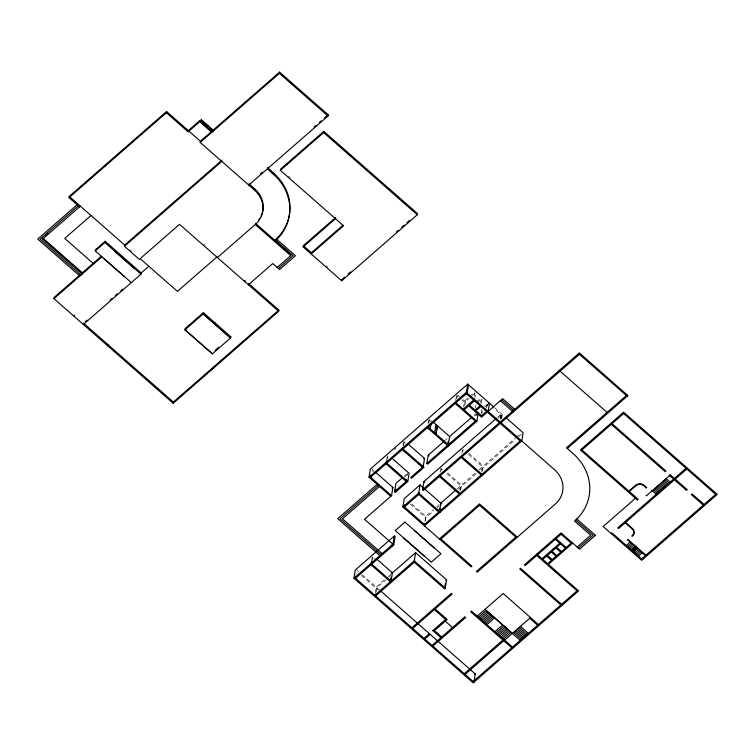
<?xml version="1.0" encoding="UTF-8"?>
<svg xmlns="http://www.w3.org/2000/svg" width="755" height="755" viewBox="0 0 755 755"><rect width="100%" height="100%" fill="white"/><g stroke="black" fill="none" stroke-linecap="round" stroke-linejoin="round"><path stroke-width="0.57" stroke-dasharray="3.77 2.83" d="M386.73 459.682L387.23 456.605M387.494 459.012L388.004 455.926M371.639 560.672L372.309 556.567L374.952 558.879M372.413 560.002L372.913 556.926M375.188 593.175L376.198 587.012L384.786 579.529M376.33 591.826L377 587.72L385.786 580.067M402.943 445.535L403.453 442.449M403.548 445.884L404.227 441.779M407.2 475.31L407.54 473.253M428.057 423.63L428.727 419.525M428.821 422.96L429.501 418.846L431.511 420.62M424.923 521.412L425.763 516.288L433.332 509.682M425.291 520.742L425.792 517.666L433.71 510.758M440.061 472.375L440.561 469.289M441.005 470.667L441.335 468.619M455.69 400.395L456.369 396.29M456.633 398.697L457.143 395.62M463.551 407.115L464.561 400.952L468.902 397.158M464.693 405.765L465.363 401.66L469.223 398.291M461.89 453.33L462.56 449.225L464.297 450.744M462.834 451.622L463.164 449.574M474.31 395.96L474.82 392.883M474.782 398.725L475.622 393.591M459.87 490.929L460.71 485.795L445.941 472.838M460.644 490.259L461.484 485.125L446.715 472.168M475.405 408.049L475.905 404.973M476.169 416.024L476.509 413.966M480.595 402.641L481.265 398.536M481.397 403.349L482.067 399.244M481.246 413.353L481.916 409.248M481.85 413.712L482.351 410.626M486.333 408.04L487.003 403.925L484.512 406.105M487.371 406.247L487.711 404.199M481.699 471.884L482.539 466.75L467.77 453.793M482.473 471.214L483.313 466.08L515.467 438.032M500.093 418.591L500.763 414.486L493.864 408.417M500.697 418.94L501.537 413.806L497.29 417.515M500.905 419.299L501.575 415.193L503.311 416.713M501.669 418.619L502.349 414.514M394.176 449.659L395.894 448.168M469.77 396.403L474.989 391.854M472.441 395.478L475.792 392.562M476.414 401.896L480.595 398.244M477.217 402.604L481.397 398.951M404.208 476.16L406.709 473.98M445.422 440.203L447.149 438.702M474.055 415.222L475.801 413.702M404.699 477.141L407.351 474.829M474.782 416.005L476.518 414.486M485.371 406.766L487.853 404.595M498.092 418.223L501.575 415.193M436.692 506.747L439.212 504.548M457.247 488.815L475.518 472.875M479.029 469.818L482.539 466.75M516.335 437.268L520.676 433.483M437.23 507.69L438.995 506.152M458.464 489.165L476.178 473.715M480.605 469.846L515.155 439.712M518.694 436.616L523.13 432.757M388.212 576.537L391.647 573.536M389.297 576.999L391.052 575.47M288.438 176.019L290.194 177.548M494.638 407.747L504.076 416.033M326.207 265.741L327.944 267.27M458.115 395.299L459.719 396.715M462.947 399.537L467.081 403.17M456.539 395.261L458.285 396.8M461.786 399.876L466.165 403.717M468.544 453.123L483.313 466.08M429.604 420.29L431.35 421.828M203.51 243.959L205.275 245.507M440.731 468.27L442.468 469.789M403.623 441.43L405.369 442.959M129.926 249.678L131.681 251.217M371.951 469.053L373.697 470.591M411.862 504.085L425.763 516.288M371.988 470.44L373.602 471.856M410.248 504.019L425.792 517.666M356.86 570.044L358.625 571.592M362.136 574.678L379.661 590.051M361.466 575.442L378.246 590.165"/><path stroke-width="1.13" d="M101.312 256.266L82.38 272.781L82.172 274.018L42.488 239.184L79.539 206.861L69.035 197.65L69.233 196.413L166.572 111.504L200.405 141.204L200.207 142.431L254.426 190.015A27.992 24.32 9.3 0 1 255.256 224.537L290.722 255.634L277.179 267.44M248.621 283.55L278.831 310.069L278.633 311.296L173.188 403.283L53.954 298.64L54.152 297.404L80.058 274.811M77.321 203.51L77.123 204.737L37.75 239.08L79.86 276.037M78.529 204.567L78.331 205.804L40.119 239.137L81.011 275.028M79.539 206.861L79.737 205.634M86.032 182.823L86.23 181.587M74.094 316.317L74.292 315.08M105.341 165.977L105.549 164.741M92.959 264.609L93.167 263.372L64.722 238.42L90.987 215.505M131.332 282.596L95.272 250.943L95.47 249.716L105.124 241.289L141.185 272.942L140.987 274.169L83.352 324.442L83.56 323.216L173.386 402.056L173.188 403.283M95.272 250.943L104.926 242.525L105.124 241.289M107.927 346.007L108.135 344.78M278.633 311.296L179.539 224.329L139.364 259.371L124.462 246.29L124.66 245.054L221.998 160.145M69.035 197.65L166.364 112.74L166.572 111.504M166.364 112.74L188.118 131.823L188.325 130.596L199.424 120.913L211.438 131.927L199.424 120.913M200.377 121.13L200.519 120.309L212.599 130.917L212.466 131.738M201.538 120.12L213.627 130.728L201.538 120.12L188.118 131.823M164.458 395.62L164.665 394.393M184.956 329.803L185.23 328.51L203.388 312.674L230.747 336.739L230.549 337.966L212.353 353.84L184.956 329.803L203.189 313.901L203.388 312.674M185.768 330.511L185.966 329.274M204.086 376.33L204.284 375.093M214.93 324.263L215.137 323.036M211.815 369.591L212.013 368.355M213.354 368.242L213.561 367.005M221.083 361.503L221.281 360.267M254.426 190.015L254.624 188.788L248.98 183.833L248.782 185.069L327.963 115.996L328.161 114.76L279.586 72.131L212.665 130.502M230.501 338.004L203.189 313.901L230.549 337.966L230.709 336.777M244.79 281.596L244.998 280.369M200.207 142.431L279.378 73.358L279.586 72.131M239.231 345.667L239.477 344.403M273.159 172.612A54.87 47.659 9.3 0 1 274.792 240.279L274.593 241.506A54.87 47.659 9.3 0 0 272.961 173.839L273.159 172.612L267.525 167.657M342.864 225.301L311.4 252.746L311.202 253.982L343.534 225.773L280.369 170.337L280.567 169.111L323.82 131.379L417.458 213.561L417.26 214.788L341.675 280.728L303.142 246.913L303.35 245.677L335.673 217.478M286.928 164.609L287.136 163.382M269.903 303.642L270.101 302.406M290.722 255.634L290.92 254.407L255.454 223.301M280.369 170.337L323.621 132.606L323.82 131.379M341.675 280.728L341.883 279.492M390.779 496.328L369.025 477.236L370.375 469.025L467.704 384.116L493.77 406.992M536.73 554.113L578.623 590.882L473.177 682.869L353.944 578.226L355.284 570.016L394.299 535.984L395.101 536.692L393.751 544.902L371.743 564.108L391.071 581.076L414.25 560.861L415.599 552.651L446.611 579.868L445.271 588.079L444.497 588.758L414.287 562.239L414.618 560.191M375.443 472.12L392.893 487.437L391.552 495.648L370.601 477.264L370.941 475.216M355.85 576.207L355.52 578.255L370.969 564.778L371.469 561.701M370.601 477.264L386.05 463.787L386.56 460.71M402.538 477.613L395.875 483.426L394.525 491.647L395.337 492.354L407.775 481.501L386.824 463.117L387.164 461.06M371.743 564.108L372.243 561.031M375.999 593.883L375.66 595.931L414.287 562.239M395.337 492.354L395.913 489.202M386.824 463.117L402.273 449.64L402.613 447.583M394.299 535.984L392.949 544.195L353.944 578.226M394.525 491.647L406.19 481.464L406.53 479.416M374.857 595.233L390.307 581.746L390.977 577.641M467.704 384.116L466.354 392.326L554.415 469.601A27.992 24.32 9.3 0 1 555.236 504.123L477.217 572.186L476.414 571.488L515.816 537.116L479.557 505.293L440.929 538.995L471.95 566.212L471.177 566.892L402.859 506.935L404.208 498.715L420.044 484.908L423.262 487.73M391.071 581.076L392.421 572.866L376.603 558.983M407.775 481.501L409.116 473.291L391.666 457.964M439.212 508.945L438.712 512.032L424.414 524.499L404.444 506.964L404.774 504.916M422.753 465.259L422.413 467.317L402.273 449.64M402.859 506.935L418.695 493.119L420.044 484.908M407.898 443.827L424.536 458.427L423.187 466.637L410.748 477.49L411.56 478.198L423.999 467.345L402.245 448.253M419.072 492.449L418.732 494.497L438.712 512.032M430.171 428.831L431.011 423.697M481.199 474.961L461.22 457.436L423.366 490.457L422.564 489.75L423.904 481.539L496.422 418.27M478.255 412.976L476.905 421.186L427.66 464.146L426.858 463.438L428.198 455.227L444.563 440.958M434.597 432.719L435.946 424.508M435.805 433.776L437.154 425.565M436.211 434.134L437.551 425.924M424.791 523.828L424.452 525.876L521.78 440.967L523.13 432.757L505.812 417.553M448.196 441.307L447.526 445.412L426.858 463.438M471.441 417.506L449.64 436.522L448.291 444.742L475.329 421.148L455.19 403.472L403.047 448.961M418.695 493.119L439.486 511.352L440.826 503.141L455.52 490.325M440.288 512.06L440.788 508.983M444.497 588.758L445.337 583.624M380.548 590.835L475.291 673.988L473.951 682.199L354.708 577.556M45.328 235.645L47.98 233.333M199.358 121.319L200.519 120.309M201.604 119.705L200.453 120.724L212.532 131.323L213.693 130.313M200.405 141.204L211.513 131.512M211.438 131.927L212.599 130.917M53.954 298.64L101.925 256.785M124.462 246.29L221.791 161.381M85.334 321.668L87.108 320.12M110.164 299.999L111.938 298.452M115.487 295.356L117.261 293.808M120.809 290.713L122.584 289.165M141.185 272.942L148.829 266.27M260.466 173.82L262.23 172.282M314.099 127.029L315.854 125.49M319.374 122.433L321.13 120.894M324.65 117.827L328.161 114.76M216.827 257.002L177.434 291.373L140.411 258.88M217.402 257.559L255.256 224.537M248.414 284.786L272.753 263.552L279.595 269.563L295.46 255.728L276.83 239.411M278.387 268.506L293.091 255.681L275.726 240.477M303.142 246.913L335.475 218.705M215.166 350.339L218.639 347.3M229.935 337.447L230.747 336.739M173.386 402.056L278.831 310.069M342.761 278.727L344.516 277.198M348.036 274.131L350.669 271.828M396.366 231.955L398.13 230.426M401.641 227.359L404.284 225.056M406.917 222.763L409.55 220.46M467.732 385.494L468.506 384.814L467.166 393.034L455.963 402.802L476.905 421.186M369.025 477.236L466.354 392.326M377.104 484.323L337.74 518.676L379.841 555.623M463.211 409.163L473.64 400.065L466.392 393.704M464.023 409.871L468.657 405.831L481.548 417.147L487.334 412.088L499.423 422.696L422.564 489.75M378.321 485.39L340.109 518.723L381.001 554.614M379.529 486.447L342.477 518.77L382.162 553.604M423.763 459.106L424.536 458.427M392.119 488.117L392.893 487.437M488.683 403.878L489.457 403.198L488.108 411.418L502.688 398.697L514.768 409.304M391.741 495.478L364.514 519.242L393.751 544.902M500.197 422.017L579.368 352.944L627.952 395.582L567.307 448.479M404.444 506.964L419.506 493.827M500.999 422.724L579.406 354.331M439.486 511.352L459.361 494.006L439.391 476.481M391.647 573.536L415.599 552.651M439.353 538.957L479.529 503.915L517.392 537.145M626.367 395.544L566.505 447.772L572.951 453.434A54.87 47.659 9.3 0 1 574.583 521.092L590.712 535.22L577.169 547.035M445.837 580.548L446.611 579.868M411.909 627.754L451.311 593.383L452.113 594.091L412.721 628.462M423.999 638.362L429.019 633.983M432.69 630.774L445.629 619.487L434.351 609.587M424.801 639.07L429.906 634.615M432.058 645.431L464.882 616.788L465.693 617.496L432.86 646.138M537.532 554.821L555.303 539.325L559.729 543.213L541.958 558.709M477.226 616.127L503.179 593.487L530.491 617.59L504.614 640.174M542.769 559.417L546.629 556.048L551.461 560.295L547.601 563.664M478.434 617.194L486.154 610.455M479.642 618.251L487.371 611.512M480.85 619.308L488.579 612.569M482.058 620.374L489.787 613.636M548.404 564.372L572.743 543.147M483.266 621.431L490.995 614.693M484.474 622.488L492.203 615.75M485.682 623.554L493.411 616.816M486.89 624.611L494.619 617.873M578.377 548.092L593.081 535.267L575.716 520.063M635.465 498.291L603.132 526.499L641.665 560.314L717.25 494.374L623.611 412.192L580.359 449.923L637.475 500.065M595.45 535.314L579.585 549.149L561.059 532.888L524.366 564.9L525.169 565.608L536.758 555.501L577.037 590.854L538.419 624.545L530.359 617.477M669.609 475.556L646.44 495.761L646.044 495.412M494.95 631.68L502.67 624.942M496.158 632.747L503.887 626.008M611.191 533.568L611.965 532.898L641.637 558.936L703.311 505.123L691.297 494.582L692.071 493.912L704.085 504.453L715.674 494.346L623.639 413.58L612.05 423.687L665.957 470.988L665.183 471.658L611.286 424.357L581.935 449.961L628.858 491.146L635.587 485.276A6.163 5.351 9.3 0 1 644.27 485.456L646.808 487.692L646.422 488.023L643.883 485.795A5.596 4.86 9.3 0 0 635.993 485.625L629.264 491.505L638.249 499.385M674.413 478.415L686.002 468.308M497.366 633.804L505.095 627.065M675.215 479.123L686.805 469.015M498.574 634.87L506.303 628.132M499.782 635.927L507.511 629.189M500.99 636.984L508.719 630.246M502.198 638.051L509.927 631.312M503.406 639.108L511.135 632.369M464.278 673.715L502.905 640.023M465.089 674.423L503.708 640.721M474.517 674.659L475.291 673.988M626.329 545.497L630.189 542.128M627.537 546.563L631.397 543.194M473.14 681.491L511.767 647.799L470.676 611.739L471.45 611.059L512.541 647.12L537.645 625.225L529.727 618.269M628.745 547.62L632.605 544.251M629.953 548.677L633.813 545.308M631.161 549.744L635.021 546.375M631.963 550.452L635.833 547.082M632.369 550.801L636.229 547.432M633.171 551.509L637.041 548.139M633.577 551.867L637.437 548.498M634.785 552.924L638.645 549.555M635.993 553.981L639.853 550.612M637.201 555.048L641.061 551.678M638.409 556.105L642.278 552.735M279.378 73.358L327.963 115.996M578.604 353.623L627.178 396.252M323.621 132.606L417.26 214.788M559.125 370.327L607.058 412.4M669.987 474.527L687.239 489.665L686.465 490.335L674.451 479.793L618.562 528.547L617.76 527.839L673.639 479.085L669.213 475.197M666.146 478.576L670.166 482.115M664.985 479.595L669.015 483.125M663.824 480.605L667.854 484.134M662.663 481.614L666.693 485.144M661.503 482.624L665.533 486.154M660.351 483.634L664.381 487.173M659.191 484.644L663.22 488.183M658.03 485.654L662.059 489.193M656.869 486.664L660.899 490.203M655.717 487.673L659.738 491.212M654.557 488.693L658.587 492.222M653.396 489.702L657.426 493.232M651.839 490.354L656.265 494.242M267.327 168.894L272.961 173.839M501.528 399.706L513.617 410.314M500.367 400.716L513.258 412.032M625.546 522.46L632.397 528.462A6.163 5.351 9.3 0 1 632.577 536.059L631.775 536.059L632.171 535.71A5.596 4.86 9.3 0 0 632.01 528.802L625.159 522.79M303.35 245.677L311.4 252.746M645.884 555.227L627.896 539.438L627.509 539.778L645.497 555.567M576.82 519.006L595.44 535.323M433.285 422.177L449.64 436.522M428.151 427.066L449.102 445.45M482.775 474.999L461.994 456.756L500.225 423.404L520.204 440.929L460.135 493.336L439.353 475.093M427.377 427.736L448.328 446.12M428.198 455.227L429.01 455.935M423.904 481.539L424.716 482.237M562.399 605.038L520.506 568.27L519.733 568.94L561.626 605.708M424.876 489.146L441.628 503.849M386.05 463.787L406.19 481.464M69.233 196.413L124.66 245.054M104.926 242.525L140.987 274.169M114.552 251.113L134.116 268.289M414.542 530.699L434.106 547.875M103.963 258.72L124.462 276.707M520.45 626.357L528.377 633.303M519.298 627.367L527.216 634.323M518.138 628.377L526.056 635.332M516.977 629.387L524.895 636.342M515.816 630.397L523.744 637.352M514.655 631.406L522.583 638.362M513.504 632.416L521.422 639.372M403.953 538.306L424.452 556.293M485.758 610.097L520.261 640.382M414.25 560.861L445.271 588.079M42.686 237.957L82.38 272.781M392.175 544.865L392.987 545.572M391.713 545.27L392.515 545.978M390.939 545.95L391.751 546.658M435.125 608.917L447.205 619.525L434.465 630.642L441.713 637.003M445.271 621.205L452.528 627.575M370.969 564.778L390.307 581.746M432.879 630.614L440.939 637.682M185.022 329.746L212.353 353.84M485.012 609.332L512.343 633.426M254.624 188.788A27.992 24.32 9.3 0 1 261.145 215.864M259.626 218.563A27.992 24.32 9.3 0 1 258.72 219.837M474.451 400.773L469.421 405.152L475.065 410.107L480.086 405.728L474.451 400.773M480.888 406.435L475.867 410.814L481.511 415.76L486.531 411.381L480.888 406.435M404.916 522.111L395.261 530.538L431.313 562.182L440.977 553.755L404.916 522.111M561.088 534.276L556.067 538.655L566.137 547.488L571.158 543.109L561.088 534.276M551.263 552.009L547.403 555.378L552.235 559.615L556.095 556.246L551.263 552.009M555.897 547.96L552.037 551.339L556.869 555.576L560.729 552.207L555.897 547.96M560.531 543.921L556.671 547.29L561.503 551.537L565.372 548.168L560.531 543.921"/></g></svg>
